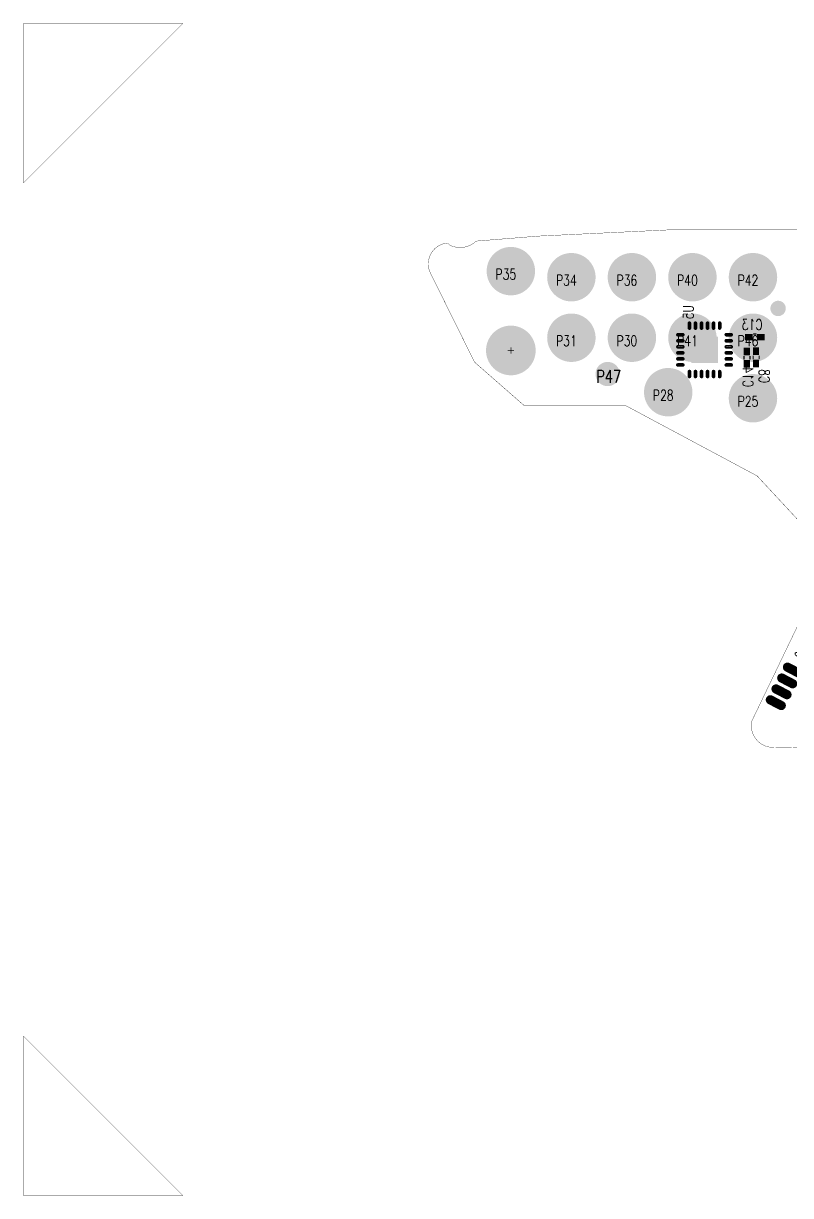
# Model space of a CAD drawing. Extents: x -1.53 to 3.76, y -2.75 to 1.06.
# Drawn here: x -1.526 to 0.969, y -2.751 to 1.062 of the extents above; entities that cross this region are included whole.
import ezdxf
from ezdxf.enums import TextEntityAlignment as Align

# ---------------------------------------------------------------- set-up
doc = ezdxf.new("R2010")
doc.units = 0
for name, color, linetype in [('2D_LINE_01', 1, 'CONTINUOUS'), ('BOARD_OUTLINE_00', 176, 'CONTINUOUS'), ('DRIL_NPLTE_THRU_01', 1, 'CONTINUOUS'), ('DRIL_NPLTE_THRU_02', 56, 'CONTINUOUS'), ('DRIL_NPLTE_THRU_03', 96, 'CONTINUOUS'), ('DRIL_NPLTE_THRU_04', 176, 'CONTINUOUS'), ('DRIL_PLTE_THRU_01', 1, 'CONTINUOUS'), ('DRIL_PLTE_THRU_02', 56, 'CONTINUOUS'), ('DRIL_PLTE_THRU_03', 96, 'CONTINUOUS'), ('DRIL_PLTE_THRU_04', 176, 'CONTINUOUS'), ('DRIL_SYMBOL', 176, 'CONTINUOUS'), ('PADS_BOT', 5, 'CONTINUOUS'), ('PADS_INNER', 23, 'CONTINUOUS'), ('PADS_TOP', 23, 'CONTINUOUS'), ('PADS_XR_02', 2, 'CONTINUOUS'), ('PADS_XR_03', 3, 'CONTINUOUS'), ('PART_BOT_2DLINE_00', 253, 'CONTINUOUS'), ('PART_NAME_01', 254, 'CONTINUOUS'), ('PART_NAME_04', 253, 'CONTINUOUS')]:
    doc.layers.add(name, color=color, linetype=linetype)
doc.styles.add('W0$0059055118', font='simplex', dxfattribs={"width": 0.75})
doc.styles.add('W0$0078740157', font='simplex', dxfattribs={"width": 0.75})

# ---------------------------------------------------------------- blocks, each defined once
blk = doc.blocks.new('SMOOTH_0$001')
at = {"const_width": 0.0005}
blk.add_lwpolyline([(-0.00025, 0, 1), (0.00025, 0, 1)], format="xyb", close=True, dxfattribs=at)
blk = doc.blocks.new('BOARD_109')
at = {"layer": 'BOARD_OUTLINE_00', "const_width": 0.001}
blk.add_lwpolyline([(0.1145, 0.0073, -0.501855), (0.0434, 0.0941), (0.0447, 0.0966), (0.0445, 0.0964), (0.1934, 0.4059), (0.2134, 0.5559), (0.19, 0.75), (0.06, 0.89), (-0.37, 1.12), (-0.699, 1.12), (-0.859, 1.26), (-1.0023, 1.5492, -0.527798), (-0.9471, 1.6475), (-0.9467, 1.6474), (-0.9398, 1.6406, 0.286273), (-0.8591, 1.6488), (-0.8543, 1.6536), (-0.65, 1.67), (-0.23, 1.69), (0.3043, 1.69, 0.305731), (0.3319, 1.6405, 0.368919), (0.4107, 1.6405), (0.4402, 1.67), (0.54, 1.67), (1.202, 1.583), (1.2135, 1.583, 0.353628), (1.2917, 1.5746), (1.2925, 1.5753), (1.3476, 1.5637, -0.261879), (1.3541, 1.5403), (1.2807, 1.241), (1.2366, 1.0269), (1.1535, 0.6654), (1.1688, 0.6297, -0.121456), (1.1343, 0.4831), (1.1154, 0.4831), (1.08, 0.35), (0.9856, 0.0159), (0.9592, -0.0601, -0.275446), (0.9358, -0.078), (0.7805, -0.078, -0.367433), (0.5836, -0.0578), (0.5283, 0.0037), (0.4008, 0.0037), (0.3836, -0.0135), (0.2807, -0.0135), (0.2627, 0.0045)], format="xyb", close=True, dxfattribs=at)
at = {"layer": 'BOARD_OUTLINE_00'}
for p in [(-1.0023, 1.5492), (-0.859, 1.26), (-0.699, 1.12), (-0.37, 1.12), (0.06, 0.89), (0.19, 0.75), (0.2134, 0.5559), (0.1934, 0.4059), (0.0434, 0.0941), (0.0445, 0.0964), (0.0447, 0.0966), (0.1145, 0.0073)]:
    blk.add_blockref('SMOOTH_0$001', p, dxfattribs=at)
blk = doc.blocks.new('DRAWING_117')
at = {"layer": '2D_LINE_01', "const_width": 0.001}
blk.add_lwpolyline([(0, 0.0866), (0, -0.4311), (0.5177, -0.4311)], close=True, dxfattribs=at)
at = {"layer": '2D_LINE_01'}
for p in [(0, 0.0866), (0, -0.4311), (0.5177, -0.4311)]:
    blk.add_blockref('SMOOTH_0$001', p, dxfattribs=at)
blk = doc.blocks.new('DRAWING_118')
at = {"layer": '2D_LINE_01', "const_width": 0.001}
blk.add_lwpolyline([(0.0866, 0), (-0.4311, 0), (-0.4311, -0.5177)], close=True, dxfattribs=at)
at = {"layer": '2D_LINE_01'}
for p in [(-0.4311, 0), (0.0866, 0), (-0.4311, -0.5177)]:
    blk.add_blockref('SMOOTH_0$001', p, dxfattribs=at)
blk = doc.blocks.new('SMOOTH_0$0039370079')
at = {"const_width": 0.00197}
blk.add_lwpolyline([(-0.001, 0, 1), (0.001, 0, 1)], format="xyb", close=True, dxfattribs=at)
blk = doc.blocks.new('PART_BODY_BOT_99')
at = {"layer": 'PART_BOT_2DLINE_00', "const_width": 0.00394}
for points in [[(0.0039, 0.0102), (-0.0043, 0.0102)], [(0.0039, -0.0094), (-0.0043, -0.0094)]]:
    blk.add_lwpolyline(points, dxfattribs=at)
at = {"layer": 'PART_BOT_2DLINE_00'}
for p in [(-0.0043, 0.0102), (0.0039, 0.0102), (-0.0043, -0.0094), (0.0039, -0.0094)]:
    blk.add_blockref('SMOOTH_0$0039370079', p, dxfattribs=at)
blk = doc.blocks.new('DRIL_HOLE_0')
blk.add_lwpolyline([(0, 0, 1), (0, 0, 1)], format="xyb", close=True)
blk = doc.blocks.new('PAD_0')
blk.add_lwpolyline([(0, 0, 1), (0, 0, 1)], format="xyb", close=True)
blk = doc.blocks.new('PAD_1')
at = {"const_width": 0.02}
blk.add_lwpolyline([(-0.0125, 0), (0.0125, 0)], dxfattribs=at)
blk = doc.blocks.new('STK_BOT_3')
at = {"layer": 'DRIL_PLTE_THRU_01'}
blk.add_blockref('DRIL_HOLE_0', (0, 0), dxfattribs=at)
at = {"layer": 'DRIL_PLTE_THRU_02'}
blk.add_blockref('DRIL_HOLE_0', (0, 0), dxfattribs=at)
at = {"layer": 'DRIL_PLTE_THRU_03'}
blk.add_blockref('DRIL_HOLE_0', (0, 0), dxfattribs=at)
at = {"layer": 'DRIL_PLTE_THRU_04'}
blk.add_blockref('DRIL_HOLE_0', (0, 0), dxfattribs=at)
at = {"layer": 'PADS_BOT'}
blk.add_blockref('PAD_1', (0, 0), dxfattribs=at)
at = {"layer": 'PADS_INNER'}
blk.add_blockref('PAD_0', (0, 0), dxfattribs=at)
at = {"layer": 'PADS_TOP'}
blk.add_blockref('PAD_0', (0, 0), dxfattribs=at)
blk = doc.blocks.new('SYM_BOT_2')
for name, p in [('STK_BOT_3', (-0.0197, 0)), ('PART_BODY_BOT_99', (0, 0)), ('STK_BOT_3', (0.0197, 0))]:
    blk.add_blockref(name, p)
blk = doc.blocks.new('PART_BOT_4')
blk.add_blockref('SYM_BOT_2', (0, 0))
at = {"layer": 'PART_NAME_04', "style": 'W0$0078740157', "width": 0.75}
blk.add_text('C13', height=0.03445, dxfattribs=at).set_placement((-0.0256, 0.0236))
blk = doc.blocks.new('PART_BOT_5')
blk.add_blockref('SYM_BOT_2', (0, 0))
at = {"layer": 'PART_NAME_04', "style": 'W0$0078740157', "width": 0.75}
blk.add_text('C14', height=0.03445, dxfattribs=at).set_placement((-0.0966, -0.0137))
blk = doc.blocks.new('PART_BOT_16')
blk.add_blockref('SYM_BOT_2', (0, 0))
at = {"layer": 'PART_NAME_04', "style": 'W0$0078740157', "width": 0.75}
blk.add_text('C8', height=0.03445, dxfattribs=at).set_placement((-0.0839, 0.0097))
blk = doc.blocks.new('PAD_5')
at = {"const_width": 0.0787}
blk.add_lwpolyline([(0, -0.0394, 1), (0, 0.0394, 1)], format="xyb", close=True, dxfattribs=at)
blk = doc.blocks.new('STK_TOP_57')
at = {"layer": 'DRIL_NPLTE_THRU_01'}
blk.add_blockref('DRIL_HOLE_0', (0, 0), dxfattribs=at)
at = {"layer": 'DRIL_NPLTE_THRU_02'}
blk.add_blockref('DRIL_HOLE_0', (0, 0), dxfattribs=at)
at = {"layer": 'DRIL_NPLTE_THRU_03'}
blk.add_blockref('DRIL_HOLE_0', (0, 0), dxfattribs=at)
at = {"layer": 'DRIL_NPLTE_THRU_04'}
blk.add_blockref('DRIL_HOLE_0', (0, 0), dxfattribs=at)
at = {"layer": 'PADS_BOT'}
blk.add_blockref('PAD_0', (0, 0), dxfattribs=at)
at = {"layer": 'PADS_INNER'}
blk.add_blockref('PAD_0', (0, 0), dxfattribs=at)
at = {"layer": 'PADS_TOP'}
blk.add_blockref('PAD_5', (0, 0), dxfattribs=at)
at = {"layer": 'PADS_XR_02'}
blk.add_blockref('PAD_0', (0, 0), dxfattribs=at)
at = {"layer": 'PADS_XR_03'}
blk.add_blockref('PAD_0', (0, 0), dxfattribs=at)
blk = doc.blocks.new('SYM_TOP_11')
blk.add_blockref('STK_TOP_57', (0, 0))
blk = doc.blocks.new('PART_TOP_35')
blk.add_blockref('SYM_TOP_11', (0, 0))
at = {"layer": 'PART_NAME_01', "style": 'W0$0059055118', "width": 0.75}
blk.add_text('P25', height=0.03445, dxfattribs=at).set_placement((-0.05, -0.01), align=Align.MIDDLE_LEFT)
blk = doc.blocks.new('PART_TOP_38')
blk.add_blockref('SYM_TOP_11', (0, 0))
at = {"layer": 'PART_NAME_01', "style": 'W0$0059055118', "width": 0.75}
blk.add_text('P28', height=0.03445, dxfattribs=at).set_placement((-0.05, -0.01), align=Align.MIDDLE_LEFT)
blk = doc.blocks.new('PART_TOP_41')
blk.add_blockref('SYM_TOP_11', (0, 0))
at = {"layer": 'PART_NAME_01', "style": 'W0$0059055118', "width": 0.75}
blk.add_text('P30', height=0.03445, dxfattribs=at).set_placement((-0.05, -0.01), align=Align.MIDDLE_LEFT)
blk = doc.blocks.new('PART_TOP_42')
blk.add_blockref('SYM_TOP_11', (0, 0))
at = {"layer": 'PART_NAME_01', "style": 'W0$0059055118', "width": 0.75}
blk.add_text('P31', height=0.03445, dxfattribs=at).set_placement((-0.05, -0.01), align=Align.MIDDLE_LEFT)
blk = doc.blocks.new('PART_TOP_45')
blk.add_blockref('SYM_TOP_11', (0, 0))
at = {"layer": 'PART_NAME_01', "style": 'W0$0059055118', "width": 0.75}
blk.add_text('P34', height=0.03445, dxfattribs=at).set_placement((-0.05, -0.01), align=Align.MIDDLE_LEFT)
blk = doc.blocks.new('PART_TOP_46')
blk.add_blockref('SYM_TOP_11', (0, 0))
at = {"layer": 'PART_NAME_01', "style": 'W0$0059055118', "width": 0.75}
blk.add_text('P35', height=0.03445, dxfattribs=at).set_placement((-0.05, -0.01), align=Align.MIDDLE_LEFT)
blk = doc.blocks.new('PART_TOP_47')
blk.add_blockref('SYM_TOP_11', (0, 0))
at = {"layer": 'PART_NAME_01', "style": 'W0$0059055118', "width": 0.75}
blk.add_text('P36', height=0.03445, dxfattribs=at).set_placement((-0.05, -0.01), align=Align.MIDDLE_LEFT)
blk = doc.blocks.new('PART_TOP_52')
blk.add_blockref('SYM_TOP_11', (0, 0))
at = {"layer": 'PART_NAME_01', "style": 'W0$0059055118', "width": 0.75}
blk.add_text('P40', height=0.03445, dxfattribs=at).set_placement((-0.05, -0.01), align=Align.MIDDLE_LEFT)
blk = doc.blocks.new('PART_TOP_53')
blk.add_blockref('SYM_TOP_11', (0, 0))
at = {"layer": 'PART_NAME_01', "style": 'W0$0059055118', "width": 0.75}
blk.add_text('P41', height=0.03445, dxfattribs=at).set_placement((-0.05, -0.01), align=Align.MIDDLE_LEFT)
blk = doc.blocks.new('PART_TOP_54')
blk.add_blockref('SYM_TOP_11', (0, 0))
at = {"layer": 'PART_NAME_01', "style": 'W0$0059055118', "width": 0.75}
blk.add_text('P42', height=0.03445, dxfattribs=at).set_placement((-0.05, -0.01), align=Align.MIDDLE_LEFT)
blk = doc.blocks.new('PART_TOP_58')
blk.add_blockref('SYM_TOP_11', (0, 0))
at = {"layer": 'PART_NAME_01', "style": 'W0$0059055118', "width": 0.75}
blk.add_text('P46', height=0.03445, dxfattribs=at).set_placement((-0.05, -0.01), align=Align.MIDDLE_LEFT)
blk = doc.blocks.new('PAD_6')
at = {"const_width": 0.025}
blk.add_lwpolyline([(0, -0.0125, 1), (0, 0.0125, 1)], format="xyb", close=True, dxfattribs=at)
blk = doc.blocks.new('STK_BOT_6')
at = {"layer": 'DRIL_NPLTE_THRU_01'}
blk.add_blockref('DRIL_HOLE_0', (0, 0), dxfattribs=at)
at = {"layer": 'DRIL_NPLTE_THRU_02'}
blk.add_blockref('DRIL_HOLE_0', (0, 0), dxfattribs=at)
at = {"layer": 'DRIL_NPLTE_THRU_03'}
blk.add_blockref('DRIL_HOLE_0', (0, 0), dxfattribs=at)
at = {"layer": 'DRIL_NPLTE_THRU_04'}
blk.add_blockref('DRIL_HOLE_0', (0, 0), dxfattribs=at)
at = {"layer": 'PADS_BOT'}
blk.add_blockref('PAD_0', (0, 0), dxfattribs=at)
at = {"layer": 'PADS_INNER'}
blk.add_blockref('PAD_0', (0, 0), dxfattribs=at)
at = {"layer": 'PADS_TOP'}
blk.add_blockref('PAD_6', (0, 0), dxfattribs=at)
blk = doc.blocks.new('SYM_BOT_5')
blk.add_blockref('STK_BOT_6', (0, 0))
blk = doc.blocks.new('PART_BOT_70')
blk.add_blockref('SYM_BOT_5', (0, 0))
blk = doc.blocks.new('PAD_9')
at = {"const_width": 0.00591}
blk.add_lwpolyline([(-0.0079, -0.003), (0.0079, -0.003, 1), (0.0079, 0.003), (-0.0079, 0.003, 1)], format="xyb", close=True, dxfattribs=at)
blk = doc.blocks.new('STK_BOT_14')
at = {"layer": 'DRIL_PLTE_THRU_01'}
blk.add_blockref('DRIL_HOLE_0', (0, 0), dxfattribs=at)
at = {"layer": 'DRIL_PLTE_THRU_02'}
blk.add_blockref('DRIL_HOLE_0', (0, 0), dxfattribs=at)
at = {"layer": 'DRIL_PLTE_THRU_03'}
blk.add_blockref('DRIL_HOLE_0', (0, 0), dxfattribs=at)
at = {"layer": 'DRIL_PLTE_THRU_04'}
blk.add_blockref('DRIL_HOLE_0', (0, 0), dxfattribs=at)
at = {"layer": 'PADS_BOT'}
blk.add_blockref('PAD_9', (0, 0), dxfattribs=at)
at = {"layer": 'PADS_INNER'}
blk.add_blockref('PAD_0', (0, 0), dxfattribs=at)
at = {"layer": 'PADS_TOP'}
blk.add_blockref('PAD_0', (0, 0), dxfattribs=at)
blk = doc.blocks.new('PAD_10')
blk.add_lwpolyline([(0, 0), (0, 0)])
blk = doc.blocks.new('STK_BOT_15')
at = {"layer": 'DRIL_PLTE_THRU_01'}
blk.add_blockref('DRIL_HOLE_0', (0, 0), dxfattribs=at)
at = {"layer": 'DRIL_PLTE_THRU_02'}
blk.add_blockref('DRIL_HOLE_0', (0, 0), dxfattribs=at)
at = {"layer": 'DRIL_PLTE_THRU_03'}
blk.add_blockref('DRIL_HOLE_0', (0, 0), dxfattribs=at)
at = {"layer": 'DRIL_PLTE_THRU_04'}
blk.add_blockref('DRIL_HOLE_0', (0, 0), dxfattribs=at)
at = {"layer": 'PADS_BOT', "rotation": 90}
blk.add_blockref('PAD_9', (0, 0), dxfattribs=at)
at = {"layer": 'PADS_INNER'}
blk.add_blockref('PAD_0', (0, 0), dxfattribs=at)
at = {"layer": 'PADS_TOP'}
blk.add_blockref('PAD_10', (0, 0), dxfattribs=at)
blk = doc.blocks.new('PAD_13')
at = {"const_width": 0.0866}
blk.add_lwpolyline([(-0.0433, 0), (0.0433, 0)], dxfattribs=at)
blk = doc.blocks.new('STK_BOT_85')
at = {"layer": 'DRIL_PLTE_THRU_01'}
blk.add_blockref('DRIL_HOLE_0', (0, 0), dxfattribs=at)
at = {"layer": 'DRIL_PLTE_THRU_02'}
blk.add_blockref('DRIL_HOLE_0', (0, 0), dxfattribs=at)
at = {"layer": 'DRIL_PLTE_THRU_03'}
blk.add_blockref('DRIL_HOLE_0', (0, 0), dxfattribs=at)
at = {"layer": 'DRIL_PLTE_THRU_04'}
blk.add_blockref('DRIL_HOLE_0', (0, 0), dxfattribs=at)
at = {"layer": 'PADS_BOT'}
blk.add_blockref('PAD_13', (0, 0), dxfattribs=at)
at = {"layer": 'PADS_INNER'}
blk.add_blockref('PAD_0', (0, 0), dxfattribs=at)
at = {"layer": 'PADS_TOP'}
blk.add_blockref('PAD_0', (0, 0), dxfattribs=at)
blk = doc.blocks.new('SYM_BOT_8')
for name, p in [('STK_BOT_15', (-0.0492, 0.0787)), ('STK_BOT_15', (-0.0295, 0.0787)), ('STK_BOT_15', (-0.0098, 0.0787)), ('STK_BOT_15', (0.0098, 0.0787)), ('STK_BOT_15', (0.0295, 0.0787)), ('STK_BOT_15', (0.0492, 0.0787)), ('STK_BOT_14', (-0.0787, 0.0492)), ('STK_BOT_85', (0, 0)), ('STK_BOT_14', (0.0787, 0.0492)), ('STK_BOT_14', (-0.0787, 0.0295)), ('STK_BOT_14', (-0.0787, 0.0098)), ('STK_BOT_14', (0.0787, 0.0295)), ('STK_BOT_14', (0.0787, 0.0098)), ('STK_BOT_14', (-0.0787, -0.0098)), ('STK_BOT_14', (-0.0787, -0.0295)), ('STK_BOT_14', (0.0787, -0.0098)), ('STK_BOT_14', (0.0787, -0.0295)), ('STK_BOT_14', (-0.0787, -0.0492)), ('STK_BOT_15', (-0.0492, -0.0787)), ('STK_BOT_15', (-0.0295, -0.0787)), ('STK_BOT_15', (-0.0098, -0.0787)), ('STK_BOT_15', (0.0098, -0.0787)), ('STK_BOT_15', (0.0295, -0.0787)), ('STK_BOT_15', (0.0492, -0.0787)), ('STK_BOT_14', (0.0787, -0.0492))]:
    blk.add_blockref(name, p)
blk = doc.blocks.new('PART_BOT_76')
blk.add_blockref('SYM_BOT_8', (0, 0))
at = {"layer": 'PART_NAME_04', "style": 'W0$0078740157', "width": 0.75}
blk.add_text('U5', height=0.03445, dxfattribs=at).set_placement((-0.1457, 0.0354))
blk = doc.blocks.new('PAD_15')
at = {"const_width": 0.0394}
blk.add_lwpolyline([(0, -0.0197, 1), (0, 0.0197, 1)], format="xyb", close=True, dxfattribs=at)
blk = doc.blocks.new('STK_TOP_120')
at = {"layer": 'DRIL_NPLTE_THRU_01'}
blk.add_blockref('DRIL_HOLE_0', (0, 0), dxfattribs=at)
at = {"layer": 'DRIL_NPLTE_THRU_02'}
blk.add_blockref('DRIL_HOLE_0', (0, 0), dxfattribs=at)
at = {"layer": 'DRIL_NPLTE_THRU_03'}
blk.add_blockref('DRIL_HOLE_0', (0, 0), dxfattribs=at)
at = {"layer": 'DRIL_NPLTE_THRU_04'}
blk.add_blockref('DRIL_HOLE_0', (0, 0), dxfattribs=at)
at = {"layer": 'PADS_BOT'}
blk.add_blockref('PAD_0', (0, 0), dxfattribs=at)
at = {"layer": 'PADS_INNER'}
blk.add_blockref('PAD_0', (0, 0), dxfattribs=at)
at = {"layer": 'PADS_TOP'}
blk.add_blockref('PAD_0', (0, 0), dxfattribs=at)
at = {"layer": 'PADS_XR_02'}
blk.add_blockref('PAD_15', (0, 0), dxfattribs=at)
at = {"layer": 'PADS_XR_03'}
blk.add_blockref('PAD_0', (0, 0), dxfattribs=at)
blk = doc.blocks.new('SYM_TOP_14')
blk.add_blockref('STK_TOP_120', (0, 0))
blk = doc.blocks.new('PART_TOP_80')
blk.add_blockref('SYM_TOP_14', (0, 0))
at = {"layer": 'PART_NAME_01', "style": 'W0$0059055118', "width": 0.75}
blk.add_text('P47', height=0.04134, dxfattribs=at).set_placement((-0.0374, -0.0079), align=Align.MIDDLE_LEFT)
blk = doc.blocks.new('DRIL_SYMBOL_0$1614173228')
at = {"layer": 'DRIL_SYMBOL', "const_width": 0.002}
for points in [[(-0.01, 0), (0.01, 0)], [(0, -0.01), (0, 0.01)]]:
    blk.add_lwpolyline(points, dxfattribs=at)
blk = doc.blocks.new('DRIL_HOLE_0$1614173228')
at = {"const_width": 0.0807}
blk.add_lwpolyline([(-0.0404, 0, 1), (0.0404, 0, 1)], format="xyb", close=True, dxfattribs=at)
blk.add_blockref('DRIL_SYMBOL_0$1614173228', (0, 0))
blk = doc.blocks.new('STK_TOP_144')
at = {"layer": 'DRIL_NPLTE_THRU_01'}
blk.add_blockref('DRIL_HOLE_0$1614173228', (0, 0), dxfattribs=at)
at = {"layer": 'DRIL_NPLTE_THRU_02'}
blk.add_blockref('DRIL_HOLE_0$1614173228', (0, 0), dxfattribs=at)
at = {"layer": 'DRIL_NPLTE_THRU_03'}
blk.add_blockref('DRIL_HOLE_0$1614173228', (0, 0), dxfattribs=at)
at = {"layer": 'DRIL_NPLTE_THRU_04'}
blk.add_blockref('DRIL_HOLE_0$1614173228', (0, 0), dxfattribs=at)
at = {"layer": 'PADS_BOT'}
blk.add_blockref('PAD_0', (0, 0), dxfattribs=at)
at = {"layer": 'PADS_INNER'}
blk.add_blockref('PAD_0', (0, 0), dxfattribs=at)
at = {"layer": 'PADS_TOP'}
blk.add_blockref('PAD_0', (0, 0), dxfattribs=at)
blk = doc.blocks.new('SYM_TOP_15')
blk.add_blockref('STK_TOP_144', (0, 0))
blk = doc.blocks.new('PART_TOP_82')
blk.add_blockref('SYM_TOP_15', (0, 0))
blk = doc.blocks.new('DRIL_SYMBOL_0$015')
at = {"layer": 'DRIL_SYMBOL', "const_width": 0.002}
for points in [[(-0.01, 0), (0.01, 0)], [(0, -0.01), (0, 0.01)]]:
    blk.add_lwpolyline(points, dxfattribs=at)
blk = doc.blocks.new('DRIL_HOLE_0$015')
at = {"const_width": 0.0075}
blk.add_lwpolyline([(-0.00375, 0, 1), (0.00375, 0, 1)], format="xyb", close=True, dxfattribs=at)
blk.add_blockref('DRIL_SYMBOL_0$015', (0, 0))
blk = doc.blocks.new('PAD_16')
at = {"const_width": 0.015}
blk.add_lwpolyline([(-0.02, -0.0075), (0.02, -0.0075, 1), (0.02, 0.0075), (-0.02, 0.0075, 1)], format="xyb", close=True, dxfattribs=at)
blk = doc.blocks.new('PAD_17')
at = {"const_width": 0.015}
blk.add_lwpolyline([(-0.015, -0.0075), (0.015, -0.0075, 1), (0.015, 0.0075), (-0.015, 0.0075, 1)], format="xyb", close=True, dxfattribs=at)
blk = doc.blocks.new('STK_BOT_131')
at = {"layer": 'DRIL_PLTE_THRU_01'}
blk.add_blockref('DRIL_HOLE_0$015', (0, 0), dxfattribs=at)
at = {"layer": 'DRIL_PLTE_THRU_02'}
blk.add_blockref('DRIL_HOLE_0$015', (0, 0), dxfattribs=at)
at = {"layer": 'DRIL_PLTE_THRU_03'}
blk.add_blockref('DRIL_HOLE_0$015', (0, 0), dxfattribs=at)
at = {"layer": 'DRIL_PLTE_THRU_04'}
blk.add_blockref('DRIL_HOLE_0$015', (0, 0), dxfattribs=at)
at = {"layer": 'PADS_BOT'}
blk.add_blockref('PAD_16', (0, 0), dxfattribs=at)
at = {"layer": 'PADS_INNER'}
blk.add_blockref('PAD_0', (0, 0), dxfattribs=at)
at = {"layer": 'PADS_TOP'}
blk.add_blockref('PAD_17', (0, 0), dxfattribs=at)
blk = doc.blocks.new('SYM_BOT_16')
for p in [(0, 0.12), (0, 0.08), (0, 0.04), (0, 0)]:
    blk.add_blockref('STK_BOT_131', p)
blk = doc.blocks.new('PART_BOT_85')
blk.add_blockref('SYM_BOT_16', (0, 0))
at = {"layer": 'PART_NAME_04', "style": 'W0$0078740157', "width": 0.75}
blk.add_text('J1', height=0.03445, rotation=268.254, dxfattribs=at).set_placement((-0.0184, -0.0437))

msp = doc.modelspace()

# ---------------------------------------------------------------- block references
for name, p in [('DRAWING_118', (-1.0945, 1.061)), ('BOARD_109', (0.8, -1.3)), ('PART_TOP_46', (0.0591, 0.2559)), ('PART_TOP_45', (0.2559, 0.2362)), ('PART_TOP_47', (0.4528, 0.2362)), ('PART_TOP_52', (0.6496, 0.2362)), ('PART_TOP_54', (0.8465, 0.2362)), ('PART_TOP_42', (0.2559, 0.0394)), ('PART_TOP_41', (0.4528, 0.0394)), ('PART_TOP_53', (0.6496, 0.0394)), ('PART_TOP_58', (0.8465, 0.0394)), ('PART_TOP_82', (0.0591, -0.002)), ('PART_TOP_80', (0.374, -0.0787)), ('PART_TOP_38', (0.5709, -0.1378)), ('PART_TOP_35', (0.8465, -0.1575)), ('DRAWING_117', (-1.5256, -2.3189))]:
    msp.add_blockref(name, p)
at = {"xscale": -1}
for name, p in [('PART_BOT_70', (0.9282, 0.1346)), ('PART_BOT_4', (0.8524, 0.0413))]:
    msp.add_blockref(name, p, dxfattribs=at)
for name, p, rotation in [('PART_BOT_76', (0.689, 0), -270), ('PART_BOT_5', (0.8267, -0.0254), -90), ('PART_BOT_16', (0.8564, -0.0243), -90), ('PART_BOT_85', (0.9764, -1.0413), -207.646)]:
    msp.add_blockref(name, p, dxfattribs=dict(at, rotation=rotation))

doc.saveas('drawing.dxf')
